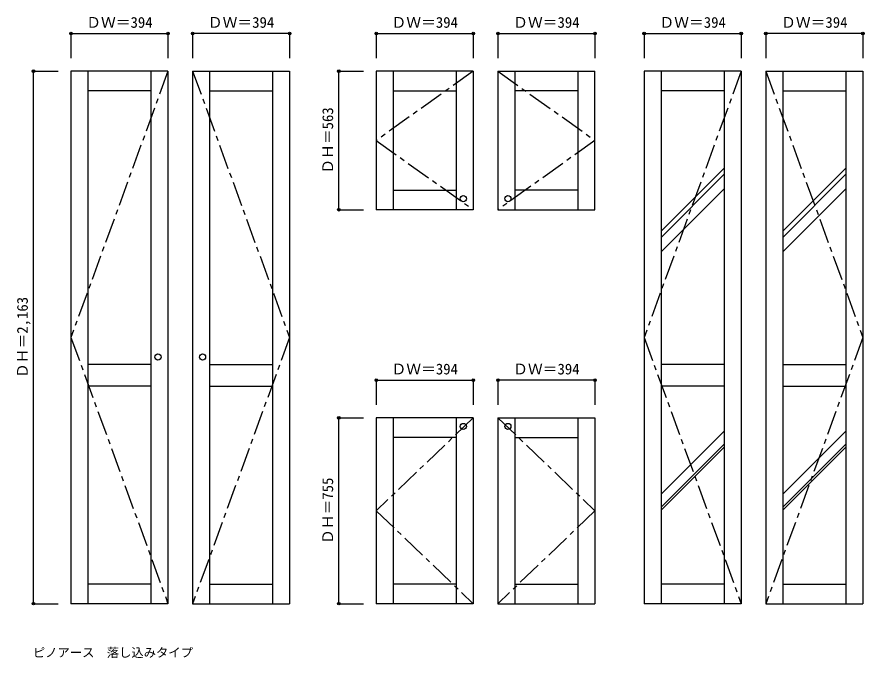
# Model space of a CAD drawing. Units: millimetres, scale not verified. Extents: x -1870 to 1571, y -1461 to 1143.
import ezdxf
from ezdxf.enums import TextEntityAlignment as Align

# ---------------------------------------------------------------- set-up
doc = ezdxf.new("R2010")
doc.units = ezdxf.units.MM
doc.header["$LTSCALE"] = 20
doc.header["$PDMODE"] = 32
doc.header["$PDSIZE"] = 10
doc.linetypes.add('CHAIN1', pattern=[8, 5, -1, 1, -1])
doc.layers.add('0-1', color=3, linetype='Continuous')
doc.layers.add('0-A_文字', color=7, linetype='Continuous')
doc.styles.add('ＭＳ ゴシック', font='')
doc.styles.get('ＭＳ ゴシック').set_extended_font_data('MS Gothic')

msp = doc.modelspace()

# ---------------------------------------------------------------- linework, layer by layer
at = {"layer": '0-1', "color": 4}
for p, q in [((-1650.36, 1075.61), (-1650.36, 975.61)), ((-1650.36, 1075.61), (-1256.36, 1075.61)), ((-1256.36, 1075.61), (-1256.36, 975.61)), ((-762.36, 1075.61), (-1156.36, 1075.61)), ((-1156.36, 1075.61), (-1156.36, 975.61)), ((-762.36, 1075.61), (-762.36, 975.61)), ((-410.36, 1075.61), (-16.36, 1075.61)), ((-410.36, 1075.61), (-410.36, 975.61)), ((-16.36, 1075.61), (-16.36, 975.61)), ((83.64, 1075.61), (477.64, 1075.61)), ((83.64, 1075.61), (83.64, 975.61)), ((477.64, 1075.61), (477.64, 975.61)), ((677.64, 1075.61), (677.64, 975.61)), ((677.64, 1075.61), (1071.64, 1075.61)), ((1071.64, 1075.61), (1071.64, 975.61)), ((1565.64, 1075.61), (1171.64, 1075.61)), ((1171.64, 1075.61), (1171.64, 975.61)), ((1565.64, 1075.61), (1565.64, 975.61)), ((-1802.36, 919.61), (-1802.36, 922.61)), ((-1802.36, 922.61), (-1702.36, 922.61)), ((-1802.36, -1237.39), (-1802.36, 919.61)), ((-562.36, 359.61), (-562.36, 362.61)), ((-562.36, 359.61), (-462.36, 359.61)), ((-410.36, -332.39), (-16.36, -332.39)), ((-410.36, -332.39), (-410.36, -432.39)), ((-16.36, -332.39), (-16.36, -432.39)), ((83.64, -332.39), (83.64, -432.39)), ((477.64, -332.39), (83.64, -332.39)), ((477.64, -332.39), (477.64, -432.39)), ((-562.36, -1240.39), (-562.36, -485.39)), ((-562.36, -485.39), (-462.36, -485.39)), ((-1802.36, -1240.39), (-1802.36, -1237.39)), ((-1802.36, -1240.39), (-1702.36, -1240.39)), ((-562.36, -1240.39), (-462.36, -1240.39))]:
    msp.add_line(p, q, dxfattribs=at)
at = {"layer": '0-1'}
for p, q in [((-1256.36, 922.61), (-1650.36, 922.61)), ((-1650.36, 922.61), (-1650.36, -1240.39)), ((-1581.36, 922.61), (-1581.36, -1240.39)), ((-1325.36, 922.61), (-1325.36, -1240.39)), ((-1156.36, 922.61), (-1156.36, -1240.39)), ((-1156.36, 922.61), (-762.36, 922.61)), ((-1087.36, 922.61), (-1087.36, -1240.39)), ((-831.36, 922.61), (-831.36, -1240.39)), ((-762.36, 922.61), (-762.36, -1240.39)), ((-16.36, 922.61), (-410.36, 922.61)), ((-410.36, 922.61), (-410.36, 359.61)), ((-341.36, 922.61), (-341.36, 359.61)), ((-85.36, 922.61), (-85.36, 359.61)), ((-16.36, 922.61), (-16.36, 359.61)), ((83.64, 922.61), (477.64, 922.61)), ((152.64, 922.61), (152.64, 359.61)), ((408.64, 922.61), (408.64, 359.61)), ((477.64, 359.61), (477.64, 922.61)), ((677.64, 922.61), (677.64, -1240.39)), ((1071.64, 922.61), (677.64, 922.61)), ((746.64, 922.61), (746.64, -1240.39)), ((1002.64, 922.61), (1002.64, -1240.39)), ((1071.64, 922.61), (1071.64, -1240.39)), ((1171.64, 922.61), (1565.64, 922.61)), ((1240.64, 922.61), (1240.64, -1240.39)), ((1496.64, 922.61), (1496.64, -1240.39)), ((1565.64, 922.61), (1565.64, -1240.39)), ((-1325.36, 842.61), (-1581.36, 842.61)), ((-1087.36, 842.61), (-831.36, 842.61)), ((-341.36, 842.61), (-85.36, 842.61)), ((408.64, 842.61), (152.64, 842.61)), ((1002.64, 842.61), (746.64, 842.61)), ((1240.64, 842.61), (1496.64, 842.61)), ((1002.64, 528.92), (746.64, 272.92)), ((1496.64, 528.92), (1240.64, 272.92)), ((1002.64, 503.72), (746.64, 247.72)), ((1496.64, 503.72), (1240.64, 247.72)), ((-341.36, 439.61), (-85.36, 439.61)), ((408.64, 439.61), (152.64, 439.61)), ((1002.64, 444.83), (746.64, 188.83)), ((1496.64, 444.83), (1240.64, 188.83)), ((-16.36, 359.61), (-410.36, 359.61)), ((-1325.36, -268.39), (-1581.36, -268.39)), ((-1087.36, -268.39), (-831.36, -268.39)), ((1002.64, -268.39), (746.64, -268.39)), ((1240.64, -268.39), (1496.64, -268.39)), ((-1325.36, -356.39), (-1581.36, -356.39)), ((-1087.36, -356.39), (-831.36, -356.39)), ((1002.64, -356.39), (746.64, -356.39)), ((1240.64, -356.39), (1496.64, -356.39)), ((-410.36, -485.39), (-410.36, -1240.39)), ((-16.36, -485.39), (-410.36, -485.39)), ((-341.36, -485.39), (-341.36, -1240.39)), ((-85.36, -485.39), (-85.36, -1240.39)), ((-16.36, -485.39), (-16.36, -1240.39)), ((83.64, -485.39), (83.64, -1240.39)), ((83.64, -485.39), (477.64, -485.39)), ((152.64, -485.39), (152.64, -1240.39)), ((408.64, -485.39), (408.64, -1240.39)), ((477.64, -485.39), (477.64, -1240.39)), ((1002.64, -539.74), (746.64, -795.74)), ((1496.64, -539.74), (1240.64, -795.74)), ((-85.36, -565.39), (-341.36, -565.39)), ((152.64, -565.39), (408.64, -565.39)), ((1002.64, -592.54), (746.64, -848.54)), ((1002.64, -604.73), (746.64, -860.73)), ((1496.64, -592.54), (1240.64, -848.54)), ((1496.64, -604.73), (1240.64, -860.73)), ((-1325.36, -1160.39), (-1581.36, -1160.39)), ((-1087.36, -1160.39), (-831.36, -1160.39)), ((-85.36, -1160.39), (-341.36, -1160.39)), ((152.64, -1160.39), (408.64, -1160.39)), ((1002.64, -1160.39), (746.64, -1160.39)), ((1240.64, -1160.39), (1496.64, -1160.39)), ((-1156.36, -1240.39), (-762.36, -1240.39)), ((-16.36, -1240.39), (-410.36, -1240.39)), ((83.64, -1240.39), (477.64, -1240.39)), ((1071.64, -1240.39), (677.64, -1240.39))]:
    msp.add_line(p, q, dxfattribs=at)
for points in [[(-1256.36, 922.61), (-1256.36, -1240.39), (-1650.36, -1240.39)], [(83.64, 922.61), (83.64, 359.61), (477.64, 359.61)], [(1171.64, 922.61), (1171.64, -1240.39), (1565.64, -1240.39)]]:
    msp.add_lwpolyline(points, dxfattribs=at)
at = {"layer": '0-1', "color": 7, "linetype": 'CHAIN1'}
for points in [[(-1256.36, 922.61), (-1650.36, -158.89), (-1256.36, -1240.39)], [(-1156.36, 922.61), (-762.36, -158.89), (-1156.36, -1240.39)], [(-16.36, 922.61), (-410.36, 641.11), (-16.36, 359.61)], [(83.64, 922.61), (477.64, 641.11), (83.64, 359.61)], [(1071.64, 922.61), (677.64, -158.89), (1071.64, -1240.39)], [(1171.64, 922.61), (1565.64, -158.89), (1171.64, -1240.39)], [(-16.36, -485.39), (-410.36, -862.89), (-16.36, -1240.39)], [(83.64, -485.39), (477.64, -862.89), (83.64, -1240.39)]]:
    msp.add_lwpolyline(points, dxfattribs=at)
at = {"layer": '0-1', "color": 4}
msp.add_lwpolyline([(-562.36, 359.61), (-562.36, 922.61), (-462.36, 922.61)], dxfattribs=at)
at = {"layer": '0-1'}
for centre in [(-56.86, 404.61), (124.14, 404.61), (-1296.86, -238.39), (-1115.86, -238.39), (-56.86, -520.39), (124.14, -520.39)]:
    msp.add_circle(centre, 12.5, dxfattribs=at)
at = {"layer": '0-1', "color": 7}
for p in [(-1650.36, 1075.61), (-1256.36, 1075.61), (-1156.36, 1075.61), (-762.36, 1075.61), (-410.36, 1075.61), (-16.36, 1075.61), (83.64, 1075.61), (477.64, 1075.61), (677.64, 1075.61), (1071.64, 1075.61), (1171.64, 1075.61), (1565.64, 1075.61), (-1802.36, 922.61), (-562.36, 922.61), (-562.36, 359.61), (-410.36, -332.39), (-16.36, -332.39), (83.64, -332.39), (477.64, -332.39), (-562.36, -485.39), (-1802.36, -1240.39), (-562.36, -1240.39)]:
    msp.add_point(p, dxfattribs=at)

# ---------------------------------------------------------------- texts
at = {"layer": '0-1', "color": 7, "style": 'ＭＳ ゴシック'}
for p in [(-1588.36, 1085.61), (-1094.36, 1085.61), (-348.36, 1085.61), (145.64, 1085.61), (739.64, 1085.61), (1233.64, 1085.61), (-348.36, -322.39), (145.64, -322.39)]:
    msp.add_text('ＤＷ＝394', height=43.99, dxfattribs=at).set_placement(p, align=Align.BOTTOM_LEFT)
for s, p in [('ＤＨ＝563', (-572.36, 506.11)), ('ＤＨ＝2,163', (-1812.36, -323.89)), ('ＤＨ＝755', (-572.36, -997.89))]:
    msp.add_text(s, height=43.99, rotation=90, dxfattribs=at).set_placement(p, align=Align.BOTTOM_LEFT)
at = {"layer": '0-A_文字', "style": 'ＭＳ ゴシック'}
msp.add_text('ピノアース\u3000落し込みタイプ', height=36.66, dxfattribs=at).set_placement((-1804.9, -1468.16), align=Align.BOTTOM_LEFT)

doc.saveas('drawing.dxf')
